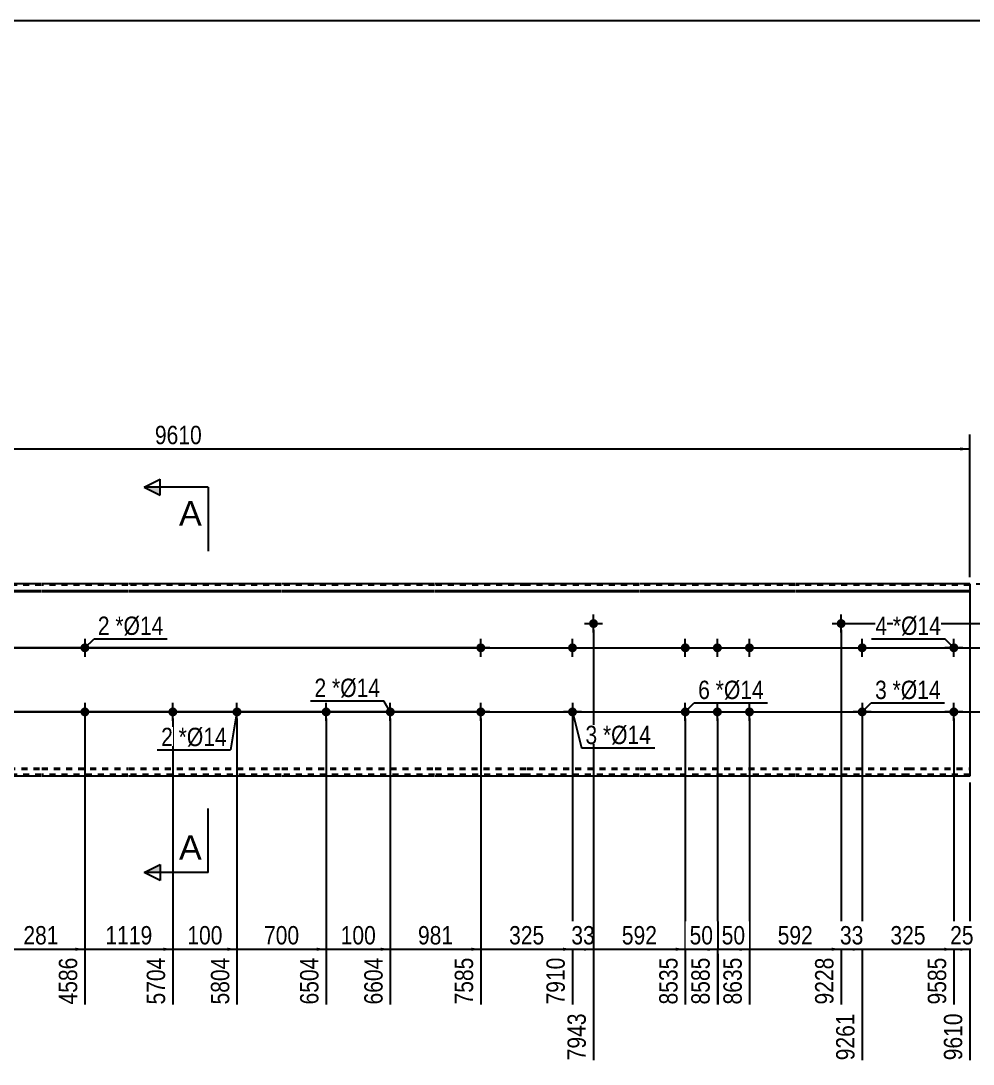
# Model space of a CAD drawing. Header units: millimetres. Extents: x -75 to 327, y -174 to 103.
# Drawn here: x 98.8 to 247.2, y -59.9 to 102.8 of the extents above; entities that cross this region are included whole.
import ezdxf

# ---------------------------------------------------------------- set-up
doc = ezdxf.new("R2010")
doc.units = ezdxf.units.MM
doc.linetypes.add('DXK_LINE_DOT1', pattern=[1.8814, 0.9407, -0.9407])
doc.styles.add('Arial', font='ARIAL.TTF', dxfattribs={"height": 0.2})
doc.styles.add('Arial Narrow', font='ARIALN.TTF', dxfattribs={"height": 0.2})

# ---------------------------------------------------------------- blocks, each defined once
blk = doc.blocks.new('Unknown-629085245-2042')
at = {"color": 5, "linetype": 'Continuous'}
blk.add_line((327.25, 102.75), (-72.75, 102.75), dxfattribs=at)
blk = doc.blocks.new('Bolt-629085245-1223 - 1203')
at = {"linetype": 'Continuous'}
for points in [[(109.49, 5, -1), (108.09, 5, -1)], [(109.49, -5, -1), (108.09, -5, -1)]]:
    blk.add_hatch(color=3, dxfattribs=at).paths.add_polyline_path(points)
at = {"color": 3, "linetype": 'Continuous'}
for p, q in [((110.19, 5), (107.39, 5)), ((108.79, 6.4), (108.79, 3.6)), ((108.79, -3.6), (108.79, -6.4)), ((110.19, -5), (107.39, -5))]:
    blk.add_line(p, q, dxfattribs=at)
blk = doc.blocks.new('Part-629085245-1218 - 1203')
at = {"color": 2, "linetype": 'Continuous'}
for p, q in [((101.99, 15), (78.19, 15)), ((115.49, 15), (102.09, 15)), ((139.39, 15), (115.59, 15)), ((163.29, 15), (139.49, 15)), ((177.59, 15), (163.39, 15)), ((195.16, 15), (177.69, 15)), ((219.45, 15), (195.26, 15)), ((237.02, 15), (219.55, 15)), ((246.72, 15), (237.12, 15)), ((246.72, 15), (246.72, 13.94)), ((78.19, 13.94), (101.99, 13.94)), ((78.19, 13.76), (101.99, 13.76)), ((102.09, 13.94), (115.49, 13.94)), ((102.09, 13.76), (115.49, 13.76)), ((115.59, 13.94), (139.39, 13.94)), ((115.59, 13.76), (139.39, 13.76)), ((139.49, 13.94), (163.29, 13.94)), ((139.49, 13.76), (163.29, 13.76)), ((163.39, 13.94), (177.59, 13.94)), ((163.39, 13.76), (177.59, 13.76)), ((177.69, 13.94), (195.16, 13.94)), ((177.69, 13.76), (195.16, 13.76)), ((195.26, 13.94), (219.45, 13.94)), ((195.26, 13.76), (219.45, 13.76)), ((219.55, 13.94), (237.02, 13.94)), ((219.55, 13.76), (237.02, 13.76)), ((237.12, 13.94), (246.72, 13.94)), ((237.12, 13.76), (246.72, 13.76)), ((246.72, 13.94), (246.72, -15)), ((101.99, -15), (78.19, -15)), ((115.49, -15), (102.09, -15)), ((139.39, -15), (115.59, -15)), ((163.29, -15), (139.49, -15)), ((177.59, -15), (163.39, -15)), ((195.16, -15), (177.69, -15)), ((219.45, -15), (195.26, -15)), ((237.02, -15), (219.55, -15)), ((246.72, -15), (237.12, -15))]:
    blk.add_line(p, q, dxfattribs=at)
at = {"color": 7, "linetype": 'DXK_LINE_DOT1'}
for p, q in [((101.99, 14.75), (78.19, 14.75)), ((115.49, 14.75), (102.09, 14.75)), ((139.39, 14.75), (115.59, 14.75)), ((163.29, 14.75), (139.49, 14.75)), ((177.59, 14.75), (163.39, 14.75)), ((195.16, 14.75), (177.69, 14.75)), ((219.45, 14.75), (195.26, 14.75)), ((237.02, 14.75), (219.55, 14.75)), ((246.72, 14.75), (237.12, 14.75)), ((78.19, -13.76), (101.99, -13.76)), ((78.19, -13.94), (101.99, -13.94)), ((102.09, -13.76), (115.49, -13.76)), ((102.09, -13.94), (115.49, -13.94)), ((115.59, -13.76), (139.39, -13.76)), ((115.59, -13.94), (139.39, -13.94)), ((139.49, -13.76), (163.29, -13.76)), ((139.49, -13.94), (163.29, -13.94)), ((163.39, -13.76), (177.59, -13.76)), ((163.39, -13.94), (177.59, -13.94)), ((177.69, -13.76), (195.16, -13.76)), ((177.69, -13.94), (195.16, -13.94)), ((195.26, -13.76), (219.45, -13.76)), ((195.26, -13.94), (219.45, -13.94)), ((219.55, -13.76), (237.02, -13.76)), ((219.55, -13.94), (237.02, -13.94)), ((237.12, -13.76), (246.72, -13.76)), ((237.12, -13.94), (246.72, -13.94)), ((101.99, -14.75), (78.19, -14.75)), ((115.49, -14.75), (102.09, -14.75)), ((139.39, -14.75), (115.59, -14.75)), ((163.29, -14.75), (139.49, -14.75)), ((177.59, -14.75), (163.39, -14.75)), ((195.16, -14.75), (177.69, -14.75)), ((219.45, -14.75), (195.26, -14.75)), ((237.02, -14.75), (219.55, -14.75)), ((246.72, -14.75), (237.12, -14.75))]:
    blk.add_line(p, q, dxfattribs=at)
blk = doc.blocks.new('Bolt-629085245-1219 - 1203')
at = {"linetype": 'Continuous'}
blk.add_hatch(color=3, dxfattribs=at).paths.add_polyline_path([(187.36, 8.78, -1), (188.76, 8.78, -1)])
at = {"color": 3, "linetype": 'Continuous'}
for p, q in [((188.06, 7.38), (188.06, 10.18)), ((186.66, 8.78), (189.46, 8.78))]:
    blk.add_line(p, q, dxfattribs=at)
blk = doc.blocks.new('Bolt-629085245-1220 - 1203')
at = {"linetype": 'Continuous'}
for points in [[(201.66, 5, -1), (203.06, 5, -1)], [(206.66, 5, -1), (208.06, 5, -1)], [(211.66, 5, -1), (213.06, 5, -1)], [(201.66, -5, -1), (203.06, -5, -1)], [(206.66, -5, -1), (208.06, -5, -1)], [(211.66, -5, -1), (213.06, -5, -1)]]:
    blk.add_hatch(color=3, dxfattribs=at).paths.add_polyline_path(points)
at = {"color": 3, "linetype": 'Continuous'}
for p, q in [((200.96, 5), (203.76, 5)), ((202.36, 3.6), (202.36, 6.4)), ((205.96, 5), (208.76, 5)), ((207.36, 3.6), (207.36, 6.4)), ((210.96, 5), (213.76, 5)), ((212.36, 3.6), (212.36, 6.4)), ((202.36, -6.4), (202.36, -3.6)), ((207.36, -6.4), (207.36, -3.6)), ((212.36, -6.4), (212.36, -3.6)), ((200.96, -5), (203.76, -5)), ((205.96, -5), (208.76, -5)), ((210.96, -5), (213.76, -5))]:
    blk.add_line(p, q, dxfattribs=at)
blk = doc.blocks.new('Bolt-629085245-1221 - 1203')
at = {"linetype": 'Continuous'}
blk.add_hatch(color=3, dxfattribs=at).paths.add_polyline_path([(184.08, 5, -1), (185.48, 5, -1)])
at = {"color": 3, "linetype": 'Continuous'}
for p, q in [((183.38, 5), (186.18, 5)), ((184.78, 3.6), (184.78, 6.4))]:
    blk.add_line(p, q, dxfattribs=at)
blk = doc.blocks.new('Bolt-629085245-1224 - 1203')
at = {"linetype": 'Continuous'}
for points in [[(146.39, -4.3, -1), (146.39, -5.7, -1)], [(156.39, -4.3, -1), (156.39, -5.7, -1)]]:
    blk.add_hatch(color=3, dxfattribs=at).paths.add_polyline_path(points)
at = {"color": 3, "linetype": 'Continuous'}
for p, q in [((146.39, -6.4), (146.39, -3.6)), ((156.39, -6.4), (156.39, -3.6)), ((144.99, -5), (147.79, -5)), ((154.99, -5), (157.79, -5))]:
    blk.add_line(p, q, dxfattribs=at)
blk = doc.blocks.new('Bolt-629085245-1228 - 1203')
at = {"linetype": 'Continuous'}
blk.add_hatch(color=3, dxfattribs=at).paths.add_polyline_path([(185.48, -5, -1), (184.08, -5, -1)])
at = {"color": 3, "linetype": 'Continuous'}
for p, q in [((184.78, -3.6), (184.78, -6.4)), ((186.18, -5), (183.38, -5))]:
    blk.add_line(p, q, dxfattribs=at)
blk = doc.blocks.new('Bolt-629085245-1229 - 1203')
at = {"linetype": 'Continuous'}
blk.add_hatch(color=3, dxfattribs=at).paths.add_polyline_path([(225.95, 8.78, -1), (227.35, 8.78, -1)])
at = {"color": 3, "linetype": 'Continuous'}
for p, q in [((226.65, 7.38), (226.65, 10.18)), ((225.25, 8.78), (228.05, 8.78))]:
    blk.add_line(p, q, dxfattribs=at)
blk = doc.blocks.new('Bolt-629085245-1230 - 1203')
at = {"linetype": 'Continuous'}
blk.add_hatch(color=3, dxfattribs=at).paths.add_polyline_path([(229.23, 5, -1), (230.63, 5, -1)])
at = {"color": 3, "linetype": 'Continuous'}
for p, q in [((228.53, 5), (231.33, 5)), ((229.93, 3.6), (229.93, 6.4))]:
    blk.add_line(p, q, dxfattribs=at)
blk = doc.blocks.new('Bolt-629085245-1231 - 1203')
at = {"linetype": 'Continuous'}
blk.add_hatch(color=3, dxfattribs=at).paths.add_polyline_path([(230.63, -5, -1), (229.23, -5, -1)])
at = {"color": 3, "linetype": 'Continuous'}
for p, q in [((229.93, -3.6), (229.93, -6.4)), ((231.33, -5), (228.53, -5))]:
    blk.add_line(p, q, dxfattribs=at)
blk = doc.blocks.new('Bolt-629085245-1232 - 1203')
at = {"linetype": 'Continuous'}
for points in [[(169.79, 5, -1), (171.19, 5, -1)], [(243.52, 5, -1), (244.92, 5, -1)]]:
    blk.add_hatch(color=3, dxfattribs=at).paths.add_polyline_path(points)
at = {"color": 3, "linetype": 'Continuous'}
for p, q in [((171.89, 5), (169.09, 5)), ((170.49, 3.6), (170.49, 6.4)), ((245.62, 5), (242.82, 5)), ((244.22, 3.6), (244.22, 6.4))]:
    blk.add_line(p, q, dxfattribs=at)
blk = doc.blocks.new('Bolt-629085245-1233 - 1203')
at = {"linetype": 'Continuous'}
for points in [[(169.79, -5, -1), (171.19, -5, -1)], [(243.52, -5, -1), (244.92, -5, -1)]]:
    blk.add_hatch(color=3, dxfattribs=at).paths.add_polyline_path(points)
at = {"color": 3, "linetype": 'Continuous'}
for p, q in [((170.49, -6.4), (170.49, -3.6)), ((244.22, -6.4), (244.22, -3.6)), ((171.89, -5), (169.09, -5)), ((245.62, -5), (242.82, -5))]:
    blk.add_line(p, q, dxfattribs=at)
blk = doc.blocks.new('Bolt-629085245-1234 - 1203')
at = {"linetype": 'Continuous'}
for points in [[(122.49, -4.3, -1), (122.49, -5.7, -1)], [(132.49, -4.3, -1), (132.49, -5.7, -1)]]:
    blk.add_hatch(color=3, dxfattribs=at).paths.add_polyline_path(points)
at = {"color": 3, "linetype": 'Continuous'}
for p, q in [((122.49, -6.4), (122.49, -3.6)), ((132.49, -6.4), (132.49, -3.6)), ((121.09, -5), (123.89, -5)), ((131.09, -5), (133.89, -5))]:
    blk.add_line(p, q, dxfattribs=at)
blk = doc.blocks.new('StraightDimension-629085245-1400 - 1203')
at = {"linetype": 'Continuous'}
for points in [[(-6.25, 3.5), (-6, 5), (-5.75, 3.5)], [(-5.75, -3.5), (-6, -5), (-6.25, -3.5)]]:
    blk.add_hatch(color=7, dxfattribs=at).paths.add_polyline_path(points)
at = {"color": 7, "linetype": 'Continuous'}
for p, q in [((169.49, 5), (-8.25, 5)), ((-6, -5), (-6, 5)), ((169.49, -5), (-8.25, -5))]:
    blk.add_line(p, q, dxfattribs=at)
at = {"color": 0}
blk.add_wipeout([(-6.15, 3.34), (-10.35, 3.34), (-10.35, -3.34), (-6.15, -3.34)], dxfattribs=at)
at = {"color": 3, "style": 'Arial Narrow'}
blk.add_text('100', height=2.863, rotation=90.0002, dxfattribs=at).set_placement((-6.75, -2.74))
blk = doc.blocks.new('StraightDimension-629085245-1279 - 1203')
at = {"linetype": 'Continuous'}
blk.add_hatch(color=7, dxfattribs=at).paths.add_polyline_path([(225.15, -41.75), (226.65, -42), (225.15, -42.25)])
at = {"color": 7, "linetype": 'Continuous'}
for p, q in [((226.65, 7.78), (226.65, -50.61)), ((212.36, -6), (212.36, -50.61)), ((212.36, -42), (226.65, -42))]:
    blk.add_line(p, q, dxfattribs=at)
at = {"color": 0}
blk.add_wipeout([(222.84, -41.85), (222.84, -37.65), (216.16, -37.65), (216.16, -41.85)], dxfattribs=at)
at = {"color": 0, "linetype": 'Continuous'}
blk.add_wipeout([(226.05, -42.7), (221.85, -42.7), (221.85, -51.21), (226.05, -51.21)], dxfattribs=at)
at = {"color": 3, "style": 'Arial Narrow'}
blk.add_text('592', height=2.863, dxfattribs=at).set_placement((216.76, -41.25))
at = {"color": 3, "linetype": 'Continuous', "style": 'Arial Narrow'}
blk.add_text('9228', height=2.863, rotation=90.0002, dxfattribs=at).set_placement((225.45, -50.61))
blk = doc.blocks.new('StraightDimension-629085245-1289 - 1203')
at = {"linetype": 'Continuous'}
blk.add_hatch(color=7, dxfattribs=at).paths.add_polyline_path([(120.99, -41.75), (122.49, -42), (120.99, -42.25)])
at = {"color": 7, "linetype": 'Continuous'}
for p, q in [((108.79, -6), (108.79, -50.61)), ((122.49, -6), (122.49, -50.61)), ((108.79, -42), (122.49, -42))]:
    blk.add_line(p, q, dxfattribs=at)
at = {"color": 0}
blk.add_wipeout([(119.9, -41.85), (119.9, -37.65), (111.39, -37.65), (111.39, -41.85)], dxfattribs=at)
at = {"color": 0, "linetype": 'Continuous'}
blk.add_wipeout([(121.89, -42.7), (117.69, -42.7), (117.69, -51.21), (121.89, -51.21)], dxfattribs=at)
at = {"color": 3, "style": 'Arial Narrow'}
blk.add_text('1119', height=2.863, dxfattribs=at).set_placement((111.99, -41.25))
at = {"color": 3, "linetype": 'Continuous', "style": 'Arial Narrow'}
blk.add_text('5704', height=2.863, rotation=90.0002, dxfattribs=at).set_placement((121.29, -50.61))
blk = doc.blocks.new('StraightDimension-629085245-1284 - 1203')
at = {"linetype": 'Continuous'}
blk.add_hatch(color=7, dxfattribs=at).paths.add_polyline_path([(183.28, -41.75), (184.78, -42), (183.28, -42.25)])
at = {"color": 7, "linetype": 'Continuous'}
for p, q in [((170.49, -6), (170.49, -50.61)), ((184.78, -6), (184.78, -50.61)), ((170.49, -42), (184.78, -42))]:
    blk.add_line(p, q, dxfattribs=at)
at = {"color": 0}
blk.add_wipeout([(180.98, -41.85), (180.98, -37.65), (174.3, -37.65), (174.3, -41.85)], dxfattribs=at)
at = {"color": 0, "linetype": 'Continuous'}
blk.add_wipeout([(184.18, -42.7), (179.98, -42.7), (179.98, -51.21), (184.18, -51.21)], dxfattribs=at)
at = {"color": 3, "style": 'Arial Narrow'}
blk.add_text('325', height=2.863, dxfattribs=at).set_placement((174.9, -41.25))
at = {"color": 3, "linetype": 'Continuous', "style": 'Arial Narrow'}
blk.add_text('7910', height=2.863, rotation=90.0002, dxfattribs=at).set_placement((183.58, -50.61))
blk = doc.blocks.new('StraightDimension-629085245-1283 - 1203')
at = {"linetype": 'Continuous'}
blk.add_hatch(color=7, dxfattribs=at).paths.add_polyline_path([(186.56, -41.75), (188.06, -42), (186.56, -42.25)])
at = {"color": 7, "linetype": 'Continuous'}
for p, q in [((188.06, 7.78), (188.06, -59.31)), ((184.78, -6), (184.78, -50.61)), ((184.78, -42), (188.06, -42))]:
    blk.add_line(p, q, dxfattribs=at)
at = {"color": 0}
blk.add_wipeout([(188.85, -41.85), (188.85, -37.65), (184, -37.65), (184, -41.85)], dxfattribs=at)
at = {"color": 0, "linetype": 'Continuous'}
blk.add_wipeout([(187.46, -51.4), (183.26, -51.4), (183.26, -59.91), (187.46, -59.91)], dxfattribs=at)
at = {"color": 3, "style": 'Arial Narrow'}
blk.add_text('33', height=2.863, dxfattribs=at).set_placement((184.6, -41.25))
at = {"color": 3, "linetype": 'Continuous', "style": 'Arial Narrow'}
blk.add_text('7943', height=2.863, rotation=90.0002, dxfattribs=at).set_placement((186.86, -59.31))
blk = doc.blocks.new('StraightDimension-629085245-1282 - 1203')
at = {"linetype": 'Continuous'}
blk.add_hatch(color=7, dxfattribs=at).paths.add_polyline_path([(200.86, -41.75), (202.36, -42), (200.86, -42.25)])
at = {"color": 7, "linetype": 'Continuous'}
for p, q in [((188.06, 7.78), (188.06, -59.31)), ((202.36, -6), (202.36, -50.61)), ((188.06, -42), (202.36, -42))]:
    blk.add_line(p, q, dxfattribs=at)
at = {"color": 0}
blk.add_wipeout([(198.55, -41.85), (198.55, -37.65), (191.87, -37.65), (191.87, -41.85)], dxfattribs=at)
at = {"color": 0, "linetype": 'Continuous'}
blk.add_wipeout([(201.76, -42.7), (197.56, -42.7), (197.56, -51.21), (201.76, -51.21)], dxfattribs=at)
at = {"color": 3, "style": 'Arial Narrow'}
blk.add_text('592', height=2.863, dxfattribs=at).set_placement((192.47, -41.25))
at = {"color": 3, "linetype": 'Continuous', "style": 'Arial Narrow'}
blk.add_text('8535', height=2.863, rotation=90.0002, dxfattribs=at).set_placement((201.16, -50.61))
blk = doc.blocks.new('StraightDimension-629085245-1286 - 1203')
at = {"linetype": 'Continuous'}
blk.add_hatch(color=7, dxfattribs=at).paths.add_polyline_path([(154.89, -41.75), (156.39, -42), (154.89, -42.25)])
at = {"color": 7, "linetype": 'Continuous'}
for p, q in [((146.39, -6), (146.39, -50.61)), ((156.39, -6), (156.39, -50.61)), ((146.39, -42), (156.39, -42))]:
    blk.add_line(p, q, dxfattribs=at)
at = {"color": 0}
blk.add_wipeout([(154.74, -41.85), (154.74, -37.65), (148.05, -37.65), (148.05, -41.85)], dxfattribs=at)
at = {"color": 0, "linetype": 'Continuous'}
blk.add_wipeout([(155.79, -42.7), (151.59, -42.7), (151.59, -51.21), (155.79, -51.21)], dxfattribs=at)
at = {"color": 3, "style": 'Arial Narrow'}
blk.add_text('100', height=2.863, dxfattribs=at).set_placement((148.65, -41.25))
at = {"color": 3, "linetype": 'Continuous', "style": 'Arial Narrow'}
blk.add_text('6604', height=2.863, rotation=90.0002, dxfattribs=at).set_placement((155.19, -50.61))
blk = doc.blocks.new('StraightDimension-629085245-1280 - 1203')
at = {"linetype": 'Continuous'}
blk.add_hatch(color=7, dxfattribs=at).paths.add_polyline_path([(210.86, -41.75), (212.36, -42), (210.86, -42.25)])
at = {"color": 7, "linetype": 'Continuous'}
for p, q in [((207.36, -6), (207.36, -50.61)), ((212.36, -6), (212.36, -50.61)), ((207.36, -42), (212.36, -42))]:
    blk.add_line(p, q, dxfattribs=at)
at = {"color": 0}
blk.add_wipeout([(212.28, -41.85), (212.28, -37.65), (207.43, -37.65), (207.43, -41.85)], dxfattribs=at)
at = {"color": 0, "linetype": 'Continuous'}
blk.add_wipeout([(211.76, -42.7), (207.56, -42.7), (207.56, -51.21), (211.76, -51.21)], dxfattribs=at)
at = {"color": 3, "style": 'Arial Narrow'}
blk.add_text('50', height=2.863, dxfattribs=at).set_placement((208.03, -41.25))
at = {"color": 3, "linetype": 'Continuous', "style": 'Arial Narrow'}
blk.add_text('8635', height=2.863, rotation=90.0002, dxfattribs=at).set_placement((211.16, -50.61))
blk = doc.blocks.new('StraightDimension-629085245-1290 - 1203')
at = {"linetype": 'Continuous'}
blk.add_hatch(color=7, dxfattribs=at).paths.add_polyline_path([(107.29, -41.75), (108.79, -42), (107.29, -42.25)])
at = {"color": 7, "linetype": 'Continuous'}
for p, q in [((95.09, -6), (95.09, -50.61)), ((108.79, -6), (108.79, -50.61)), ((95.09, -42), (108.79, -42))]:
    blk.add_line(p, q, dxfattribs=at)
at = {"color": 0}
blk.add_wipeout([(105.29, -41.85), (105.29, -37.65), (98.6, -37.65), (98.6, -41.85)], dxfattribs=at)
at = {"color": 0, "linetype": 'Continuous'}
blk.add_wipeout([(108.19, -42.7), (103.99, -42.7), (103.99, -51.21), (108.19, -51.21)], dxfattribs=at)
at = {"color": 3, "style": 'Arial Narrow'}
blk.add_text('281', height=2.863, dxfattribs=at).set_placement((99.2, -41.25))
at = {"color": 3, "linetype": 'Continuous', "style": 'Arial Narrow'}
blk.add_text('4586', height=2.863, rotation=90.0002, dxfattribs=at).set_placement((107.59, -50.61))
blk = doc.blocks.new('StraightDimension-629085245-1281 - 1203')
at = {"linetype": 'Continuous'}
blk.add_hatch(color=7, dxfattribs=at).paths.add_polyline_path([(205.86, -41.75), (207.36, -42), (205.86, -42.25)])
at = {"color": 7, "linetype": 'Continuous'}
for p, q in [((202.36, -6), (202.36, -50.61)), ((207.36, -6), (207.36, -50.61)), ((202.36, -42), (207.36, -42))]:
    blk.add_line(p, q, dxfattribs=at)
at = {"color": 0}
blk.add_wipeout([(207.28, -41.85), (207.28, -37.65), (202.43, -37.65), (202.43, -41.85)], dxfattribs=at)
at = {"color": 0, "linetype": 'Continuous'}
blk.add_wipeout([(206.76, -42.7), (202.56, -42.7), (202.56, -51.21), (206.76, -51.21)], dxfattribs=at)
at = {"color": 3, "style": 'Arial Narrow'}
blk.add_text('50', height=2.863, dxfattribs=at).set_placement((203.03, -41.25))
at = {"color": 3, "linetype": 'Continuous', "style": 'Arial Narrow'}
blk.add_text('8585', height=2.863, rotation=90.0002, dxfattribs=at).set_placement((206.16, -50.61))
blk = doc.blocks.new('StraightDimension-629085245-1383 - 1203')
at = {"color": 7, "linetype": 'Continuous'}
for p, q in [((24.2, 5), (260.4, 5)), ((24.2, -5), (260.4, -5))]:
    blk.add_line(p, q, dxfattribs=at)
blk = doc.blocks.new('StraightDimension-629085245-1277 - 1203')
at = {"linetype": 'Continuous'}
blk.add_hatch(color=7, dxfattribs=at).paths.add_polyline_path([(242.72, -41.75), (244.22, -42), (242.72, -42.25)])
at = {"color": 7, "linetype": 'Continuous'}
for p, q in [((229.93, -6), (229.93, -59.31)), ((244.22, -6), (244.22, -50.61)), ((229.93, -42), (244.22, -42))]:
    blk.add_line(p, q, dxfattribs=at)
at = {"color": 0}
blk.add_wipeout([(240.42, -41.85), (240.42, -37.65), (233.73, -37.65), (233.73, -41.85)], dxfattribs=at)
at = {"color": 0, "linetype": 'Continuous'}
blk.add_wipeout([(243.62, -42.7), (239.42, -42.7), (239.42, -51.21), (243.62, -51.21)], dxfattribs=at)
at = {"color": 3, "style": 'Arial Narrow'}
blk.add_text('325', height=2.863, dxfattribs=at).set_placement((234.33, -41.25))
at = {"color": 3, "linetype": 'Continuous', "style": 'Arial Narrow'}
blk.add_text('9585', height=2.863, rotation=90.0002, dxfattribs=at).set_placement((243.02, -50.61))
blk = doc.blocks.new('StraightDimension-629085245-1399 - 1203')
at = {"linetype": 'Continuous'}
for points in [[(-6.25, 13.5), (-6, 15), (-5.75, 13.5)], [(-5.75, 6.5), (-6, 5), (-6.25, 6.5)]]:
    blk.add_hatch(color=7, dxfattribs=at).paths.add_polyline_path(points)
at = {"color": 7, "linetype": 'Continuous'}
for p, q in [((12.2, 15), (-8.25, 15)), ((-6, 5), (-6, 15)), ((169.49, 5), (-8.25, 5))]:
    blk.add_line(p, q, dxfattribs=at)
at = {"color": 0}
blk.add_wipeout([(-6.15, 13.34), (-10.35, 13.34), (-10.35, 6.66), (-6.15, 6.66)], dxfattribs=at)
at = {"color": 3, "style": 'Arial Narrow'}
blk.add_text('100', height=2.863, rotation=90.0002, dxfattribs=at).set_placement((-6.75, 7.26))
blk = doc.blocks.new('StraightDimension-629085245-1276 - 1203')
at = {"linetype": 'Continuous'}
blk.add_hatch(color=7, dxfattribs=at).paths.add_polyline_path([(245.22, -41.75), (246.72, -42), (245.22, -42.25)])
at = {"color": 7, "linetype": 'Continuous'}
for p, q in [((244.22, -6), (244.22, -50.61)), ((246.72, -16), (246.72, -59.31)), ((244.22, -42), (246.72, -42))]:
    blk.add_line(p, q, dxfattribs=at)
at = {"color": 0}
blk.add_wipeout([(247.9, -41.85), (247.9, -37.65), (243.04, -37.65), (243.04, -41.85)], dxfattribs=at)
at = {"color": 0, "linetype": 'Continuous'}
blk.add_wipeout([(246.12, -51.4), (241.92, -51.4), (241.92, -59.91), (246.12, -59.91)], dxfattribs=at)
at = {"color": 3, "style": 'Arial Narrow'}
blk.add_text('25', height=2.863, dxfattribs=at).set_placement((243.64, -41.25))
at = {"color": 3, "linetype": 'Continuous', "style": 'Arial Narrow'}
blk.add_text('9610', height=2.863, rotation=90.0002, dxfattribs=at).set_placement((245.52, -59.31))
blk = doc.blocks.new('StraightDimension-629085245-1285 - 1203')
at = {"linetype": 'Continuous'}
blk.add_hatch(color=7, dxfattribs=at).paths.add_polyline_path([(168.99, -41.75), (170.49, -42), (168.99, -42.25)])
at = {"color": 7, "linetype": 'Continuous'}
for p, q in [((156.39, -6), (156.39, -50.61)), ((170.49, -6), (170.49, -50.61)), ((156.39, -42), (170.49, -42))]:
    blk.add_line(p, q, dxfattribs=at)
at = {"color": 0}
blk.add_wipeout([(166.78, -41.85), (166.78, -37.65), (160.1, -37.65), (160.1, -41.85)], dxfattribs=at)
at = {"color": 0, "linetype": 'Continuous'}
blk.add_wipeout([(169.89, -42.7), (165.69, -42.7), (165.69, -51.21), (169.89, -51.21)], dxfattribs=at)
at = {"color": 3, "style": 'Arial Narrow'}
blk.add_text('981', height=2.863, dxfattribs=at).set_placement((160.7, -41.25))
at = {"color": 3, "linetype": 'Continuous', "style": 'Arial Narrow'}
blk.add_text('7585', height=2.863, rotation=90.0002, dxfattribs=at).set_placement((169.29, -50.61))
blk = doc.blocks.new('StraightDimension-629085245-1278 - 1203')
at = {"linetype": 'Continuous'}
blk.add_hatch(color=7, dxfattribs=at).paths.add_polyline_path([(228.43, -41.75), (229.93, -42), (228.43, -42.25)])
at = {"color": 7, "linetype": 'Continuous'}
for p, q in [((226.65, 7.78), (226.65, -50.61)), ((229.93, -6), (229.93, -59.31)), ((226.65, -42), (229.93, -42))]:
    blk.add_line(p, q, dxfattribs=at)
at = {"color": 0}
blk.add_wipeout([(230.72, -41.85), (230.72, -37.65), (225.86, -37.65), (225.86, -41.85)], dxfattribs=at)
at = {"color": 0, "linetype": 'Continuous'}
blk.add_wipeout([(229.33, -51.4), (225.13, -51.4), (225.13, -59.91), (229.33, -59.91)], dxfattribs=at)
at = {"color": 3, "style": 'Arial Narrow'}
blk.add_text('33', height=2.863, dxfattribs=at).set_placement((226.46, -41.25))
at = {"color": 3, "linetype": 'Continuous', "style": 'Arial Narrow'}
blk.add_text('9261', height=2.863, rotation=90.0002, dxfattribs=at).set_placement((228.73, -59.31))
blk = doc.blocks.new('StraightDimension-629085245-1287 - 1203')
at = {"linetype": 'Continuous'}
blk.add_hatch(color=7, dxfattribs=at).paths.add_polyline_path([(144.89, -41.75), (146.39, -42), (144.89, -42.25)])
at = {"color": 7, "linetype": 'Continuous'}
for p, q in [((132.49, -6), (132.49, -50.61)), ((146.39, -6), (146.39, -50.61)), ((132.49, -42), (146.39, -42))]:
    blk.add_line(p, q, dxfattribs=at)
at = {"color": 0}
blk.add_wipeout([(142.79, -41.85), (142.79, -37.65), (136.1, -37.65), (136.1, -41.85)], dxfattribs=at)
at = {"color": 0, "linetype": 'Continuous'}
blk.add_wipeout([(145.79, -42.7), (141.59, -42.7), (141.59, -51.21), (145.79, -51.21)], dxfattribs=at)
at = {"color": 3, "style": 'Arial Narrow'}
blk.add_text('700', height=2.863, dxfattribs=at).set_placement((136.7, -41.25))
at = {"color": 3, "linetype": 'Continuous', "style": 'Arial Narrow'}
blk.add_text('6504', height=2.863, rotation=90.0002, dxfattribs=at).set_placement((145.19, -50.61))
blk = doc.blocks.new('StraightDimension-629085245-1288 - 1203')
at = {"linetype": 'Continuous'}
blk.add_hatch(color=7, dxfattribs=at).paths.add_polyline_path([(130.99, -41.75), (132.49, -42), (130.99, -42.25)])
at = {"color": 7, "linetype": 'Continuous'}
for p, q in [((122.49, -6), (122.49, -50.61)), ((132.49, -6), (132.49, -50.61)), ((122.49, -42), (132.49, -42))]:
    blk.add_line(p, q, dxfattribs=at)
at = {"color": 0}
blk.add_wipeout([(130.84, -41.85), (130.84, -37.65), (124.15, -37.65), (124.15, -41.85)], dxfattribs=at)
at = {"color": 0, "linetype": 'Continuous'}
blk.add_wipeout([(131.89, -42.7), (127.69, -42.7), (127.69, -51.21), (131.89, -51.21)], dxfattribs=at)
at = {"color": 3, "style": 'Arial Narrow'}
blk.add_text('100', height=2.863, dxfattribs=at).set_placement((124.75, -41.25))
at = {"color": 3, "linetype": 'Continuous', "style": 'Arial Narrow'}
blk.add_text('5804', height=2.863, rotation=90.0002, dxfattribs=at).set_placement((131.29, -50.61))
blk = doc.blocks.new('StraightDimension-629085245-1381 - 1203')
at = {"linetype": 'Continuous'}
for points in [[(257.75, 13.5), (258, 15), (258.25, 13.5)], [(258.25, 10.28), (258, 8.78), (257.75, 10.28)]]:
    blk.add_hatch(color=7, dxfattribs=at).paths.add_polyline_path(points)
at = {"color": 7, "linetype": 'Continuous'}
for p, q in [((247.72, 15), (260.4, 15)), ((258, 8.78), (258, 15)), ((227.65, 8.78), (260.4, 8.78))]:
    blk.add_line(p, q, dxfattribs=at)
at = {"color": 0}
blk.add_wipeout([(257.85, 14.32), (253.65, 14.32), (253.65, 9.46), (257.85, 9.46)], dxfattribs=at)
at = {"color": 3, "style": 'Arial Narrow'}
blk.add_text('62', height=2.863, rotation=90.0002, dxfattribs=at).set_placement((257.25, 10.06))
blk = doc.blocks.new('StraightDimension-629085245-1382 - 1203')
at = {"color": 7, "linetype": 'Continuous'}
for p, q in [((227.65, 8.78), (260.4, 8.78)), ((24.2, 5), (260.4, 5))]:
    blk.add_line(p, q, dxfattribs=at)
blk = doc.blocks.new('StraightDimension-629085245-1384 - 1203')
at = {"color": 7, "linetype": 'Continuous'}
blk.add_line((24.2, -5), (260.4, -5), dxfattribs=at)
blk = doc.blocks.new('StraightDimension-629085245-1401 - 1203')
at = {"linetype": 'Continuous'}
for points in [[(-6.25, -6.5), (-6, -5), (-5.75, -6.5)], [(-5.75, -13.5), (-6, -15), (-6.25, -13.5)]]:
    blk.add_hatch(color=7, dxfattribs=at).paths.add_polyline_path(points)
at = {"color": 7, "linetype": 'Continuous'}
for p, q in [((169.49, -5), (-8.25, -5)), ((-6, -15), (-6, -5)), ((12.2, -15), (-8.25, -15))]:
    blk.add_line(p, q, dxfattribs=at)
at = {"color": 0}
blk.add_wipeout([(-6.15, -6.66), (-10.35, -6.66), (-10.35, -13.34), (-6.15, -13.34)], dxfattribs=at)
at = {"color": 3, "style": 'Arial Narrow'}
blk.add_text('100', height=2.863, rotation=90.0002, dxfattribs=at).set_placement((-6.75, -12.74))
blk = doc.blocks.new('StraightDimension-629085245-1425 - 1203')
at = {"linetype": 'Continuous'}
blk.add_hatch(color=7, dxfattribs=at).paths.add_polyline_path([(245.22, 36.25), (246.72, 36), (245.22, 35.75)])
at = {"color": 7, "linetype": 'Continuous'}
for p, q in [((246.72, 16), (246.72, 38.25)), ((0, 36), (246.72, 36))]:
    blk.add_line(p, q, dxfattribs=at)
at = {"color": 0}
blk.add_wipeout([(127.62, 36.15), (127.62, 40.35), (119.1, 40.35), (119.1, 36.15)], dxfattribs=at)
at = {"color": 3, "style": 'Arial Narrow'}
blk.add_text('9610', height=2.863, dxfattribs=at).set_placement((119.7, 36.75))
blk = doc.blocks.new('Mark-629085245-1456 - 1203')
at = {"color": 0}
for points in [[(206.2, -2.99), (206.2, 0.01), (204.37, 0.01), (204.37, -2.99)], [(208.38, -2.99), (208.38, 0.01), (207.1, 0.01), (207.1, -2.99)]]:
    blk.add_wipeout(points, dxfattribs=at)
for points in [[(206.2, -2.99), (206.2, 0.01), (204.37, 0.01), (204.37, -2.99)], [(208.38, -2.99), (208.38, 0.01), (207.1, 0.01), (207.1, -2.99)]]:
    blk.add_wipeout(points, dxfattribs=at)
at = {"color": 7, "linetype": 'Continuous'}
blk.add_line((202.36, -5), (203.77, -3.59), dxfattribs=at)
at = {"color": 3, "style": 'Arial Narrow'}
blk.add_text('6', height=2.86, dxfattribs=at).set_placement((204.37, -2.99))
at = {"color": 0}
blk.add_wipeout([(214.59, -2.99), (214.59, 0.01), (208.38, 0.01), (208.38, -2.99)], dxfattribs=at)
blk.add_wipeout([(214.59, -2.99), (214.59, 0.01), (208.38, 0.01), (208.38, -2.99)], dxfattribs=at)
at = {"color": 7, "linetype": 'Continuous'}
blk.add_line((203.77, -3.59), (215.19, -3.59), dxfattribs=at)
at = {"color": 3, "style": 'Arial Narrow'}
for s, height, p in [('*', 2.86, (207.1, -2.99)), ('Ø14', 2.863, (208.38, -2.99))]:
    blk.add_text(s, height=height, dxfattribs=at).set_placement(p)
blk = doc.blocks.new('SectionMark-629085245-1274 - 1203')
at = {"linetype": 'Continuous'}
for points in [[(120.51, 30.05), (120.51, 28.8), (118.01, 30.05)], [(120.51, -28.8), (120.51, -30.05), (118.01, -30.05)]]:
    blk.add_hatch(color=30, dxfattribs=at).paths.add_polyline_path(points)
at = {"color": 30, "linetype": 'Continuous'}
for p, q in [((118.01, 30.05), (120.51, 31.3)), ((120.51, 28.8), (120.51, 31.3)), ((128.01, 30.05), (118.01, 30.05)), ((118.01, 30.05), (120.51, 28.8)), ((128.01, 30.05), (128.01, 20.05)), ((128.01, -30.05), (128.01, -20.05)), ((118.01, -30.05), (120.51, -28.8)), ((120.51, -28.8), (120.51, -31.3)), ((128.01, -30.05), (118.01, -30.05)), ((120.51, -31.3), (118.01, -30.05))]:
    blk.add_line(p, q, dxfattribs=at)
at = {"color": 0, "linetype": 'Continuous'}
for points in [[(127.01, 24.05), (127.01, 28.05), (123.45, 28.05), (123.45, 24.05)], [(127.01, -28.05), (127.01, -24.05), (123.45, -24.05), (123.45, -28.05)]]:
    blk.add_wipeout(points, dxfattribs=at)
at = {"color": 96, "linetype": 'Continuous', "style": 'Arial'}
for p in [(123.45, 24.05), (123.45, -28.05)]:
    blk.add_text('A', height=3.82, dxfattribs=at).set_placement(p)
blk = doc.blocks.new('MarkSet-629085245-1440 - 1203')
at = {"color": 0}
for points in [[(188.63, -10.01), (188.63, -7.01), (186.8, -7.01), (186.8, -10.01)], [(190.8, -10.01), (190.8, -7.01), (189.53, -7.01), (189.53, -10.01)]]:
    blk.add_wipeout(points, dxfattribs=at)
for points in [[(188.63, -10.01), (188.63, -7.01), (186.8, -7.01), (186.8, -10.01)], [(190.8, -10.01), (190.8, -7.01), (189.53, -7.01), (189.53, -10.01)]]:
    blk.add_wipeout(points, dxfattribs=at)
at = {"color": 7, "linetype": 'Continuous'}
blk.add_line((184.78, -5), (186.2, -10.61), dxfattribs=at)
at = {"color": 3, "style": 'Arial Narrow'}
blk.add_text('3', height=2.86, dxfattribs=at).set_placement((186.8, -10.01))
at = {"color": 0}
blk.add_wipeout([(197.02, -10.01), (197.02, -7.01), (190.8, -7.01), (190.8, -10.01)], dxfattribs=at)
blk.add_wipeout([(197.02, -10.01), (197.02, -7.01), (190.8, -7.01), (190.8, -10.01)], dxfattribs=at)
at = {"color": 7, "linetype": 'Continuous'}
blk.add_line((186.2, -10.61), (197.62, -10.61), dxfattribs=at)
at = {"color": 3, "style": 'Arial Narrow'}
for s, height, p in [('*', 2.86, (189.53, -10.01)), ('Ø14', 2.863, (190.8, -10.01))]:
    blk.add_text(s, height=height, dxfattribs=at).set_placement(p)
blk = doc.blocks.new('MarkSet-629085245-1447 - 1203')
at = {"color": 0}
for points in [[(233.77, -2.99), (233.77, 0.01), (231.94, 0.01), (231.94, -2.99)], [(235.95, -2.99), (235.95, 0.01), (234.67, 0.01), (234.67, -2.99)]]:
    blk.add_wipeout(points, dxfattribs=at)
for points in [[(233.77, -2.99), (233.77, 0.01), (231.94, 0.01), (231.94, -2.99)], [(235.95, -2.99), (235.95, 0.01), (234.67, 0.01), (234.67, -2.99)]]:
    blk.add_wipeout(points, dxfattribs=at)
at = {"color": 7, "linetype": 'Continuous'}
blk.add_line((229.93, -5), (231.34, -3.59), dxfattribs=at)
at = {"color": 3, "style": 'Arial Narrow'}
blk.add_text('3', height=2.86, dxfattribs=at).set_placement((231.94, -2.99))
at = {"color": 0}
blk.add_wipeout([(242.16, -2.99), (242.16, 0.01), (235.95, 0.01), (235.95, -2.99)], dxfattribs=at)
blk.add_wipeout([(242.16, -2.99), (242.16, 0.01), (235.95, 0.01), (235.95, -2.99)], dxfattribs=at)
at = {"color": 7, "linetype": 'Continuous'}
blk.add_line((231.34, -3.59), (242.76, -3.59), dxfattribs=at)
at = {"color": 3, "style": 'Arial Narrow'}
for s, height, p in [('*', 2.86, (234.67, -2.99)), ('Ø14', 2.863, (235.95, -2.99))]:
    blk.add_text(s, height=height, dxfattribs=at).set_placement(p)
blk = doc.blocks.new('MarkSet-629085245-1453 - 1203')
at = {"color": 0}
for points in [[(233.81, 7.01), (233.81, 10.01), (231.99, 10.01), (231.99, 7.01)], [(235.99, 7.01), (235.99, 10.01), (234.71, 10.01), (234.71, 7.01)]]:
    blk.add_wipeout(points, dxfattribs=at)
for points in [[(233.81, 7.01), (233.81, 10.01), (231.99, 10.01), (231.99, 7.01)], [(235.99, 7.01), (235.99, 10.01), (234.71, 10.01), (234.71, 7.01)]]:
    blk.add_wipeout(points, dxfattribs=at)
at = {"color": 3, "style": 'Arial Narrow'}
blk.add_text('4', height=2.86, dxfattribs=at).set_placement((231.99, 7.01))
at = {"color": 0}
blk.add_wipeout([(242.21, 7.01), (242.21, 10.01), (235.99, 10.01), (235.99, 7.01)], dxfattribs=at)
blk.add_wipeout([(242.21, 7.01), (242.21, 10.01), (235.99, 10.01), (235.99, 7.01)], dxfattribs=at)
at = {"color": 7, "linetype": 'Continuous'}
for p in [(231.39, 6.41), (244.22, 5)]:
    blk.add_line(p, (242.81, 6.41), dxfattribs=at)
at = {"color": 3, "style": 'Arial Narrow'}
for s, height, p in [('*', 2.86, (234.71, 7.01)), ('Ø14', 2.863, (235.99, 7.01))]:
    blk.add_text(s, height=height, dxfattribs=at).set_placement(p)
blk = doc.blocks.new('Mark-629085245-1458 - 1203')
at = {"color": 0}
for points in [[(112.64, 7.01), (112.64, 10.01), (110.81, 10.01), (110.81, 7.01)], [(114.81, 7.01), (114.81, 10.01), (113.54, 10.01), (113.54, 7.01)]]:
    blk.add_wipeout(points, dxfattribs=at)
for points in [[(112.64, 7.01), (112.64, 10.01), (110.81, 10.01), (110.81, 7.01)], [(114.81, 7.01), (114.81, 10.01), (113.54, 10.01), (113.54, 7.01)]]:
    blk.add_wipeout(points, dxfattribs=at)
at = {"color": 7, "linetype": 'Continuous'}
blk.add_line((108.79, 5), (110.21, 6.41), dxfattribs=at)
at = {"color": 3, "style": 'Arial Narrow'}
blk.add_text('2', height=2.86, dxfattribs=at).set_placement((110.81, 7.01))
at = {"color": 0}
blk.add_wipeout([(121.03, 7.01), (121.03, 10.01), (114.81, 10.01), (114.81, 7.01)], dxfattribs=at)
blk.add_wipeout([(121.03, 7.01), (121.03, 10.01), (114.81, 10.01), (114.81, 7.01)], dxfattribs=at)
at = {"color": 7, "linetype": 'Continuous'}
blk.add_line((110.21, 6.41), (121.63, 6.41), dxfattribs=at)
at = {"color": 3, "style": 'Arial Narrow'}
for s, height, p in [('*', 2.86, (113.54, 7.01)), ('Ø14', 2.863, (114.81, 7.01))]:
    blk.add_text(s, height=height, dxfattribs=at).set_placement(p)
blk = doc.blocks.new('Mark-629085245-1459 - 1203')
at = {"color": 0}
for points in [[(146.4, -2.67), (146.4, 0.33), (144.57, 0.33), (144.57, -2.67)], [(148.58, -2.67), (148.58, 0.33), (147.3, 0.33), (147.3, -2.67)]]:
    blk.add_wipeout(points, dxfattribs=at)
for points in [[(146.4, -2.67), (146.4, 0.33), (144.57, 0.33), (144.57, -2.67)], [(148.58, -2.67), (148.58, 0.33), (147.3, 0.33), (147.3, -2.67)]]:
    blk.add_wipeout(points, dxfattribs=at)
at = {"color": 3, "style": 'Arial Narrow'}
blk.add_text('2', height=2.86, dxfattribs=at).set_placement((144.57, -2.67))
at = {"color": 0}
blk.add_wipeout([(154.79, -2.67), (154.79, 0.33), (148.58, 0.33), (148.58, -2.67)], dxfattribs=at)
blk.add_wipeout([(154.79, -2.67), (154.79, 0.33), (148.58, 0.33), (148.58, -2.67)], dxfattribs=at)
at = {"color": 7, "linetype": 'Continuous'}
for p in [(143.97, -3.27), (156.39, -5)]:
    blk.add_line(p, (155.39, -3.27), dxfattribs=at)
at = {"color": 3, "style": 'Arial Narrow'}
for s, height, p in [('*', 2.86, (147.3, -2.67)), ('Ø14', 2.863, (148.58, -2.67))]:
    blk.add_text(s, height=height, dxfattribs=at).set_placement(p)
blk = doc.blocks.new('Mark-629085245-1463 - 1203')
at = {"color": 0}
for points in [[(122.5, -10.33), (122.5, -7.33), (120.67, -7.33), (120.67, -10.33)], [(124.68, -10.33), (124.68, -7.33), (123.4, -7.33), (123.4, -10.33)]]:
    blk.add_wipeout(points, dxfattribs=at)
for points in [[(122.5, -10.33), (122.5, -7.33), (120.67, -7.33), (120.67, -10.33)], [(124.68, -10.33), (124.68, -7.33), (123.4, -7.33), (123.4, -10.33)]]:
    blk.add_wipeout(points, dxfattribs=at)
at = {"color": 3, "style": 'Arial Narrow'}
blk.add_text('2', height=2.86, dxfattribs=at).set_placement((120.67, -10.33))
at = {"color": 0}
blk.add_wipeout([(130.89, -10.33), (130.89, -7.33), (124.68, -7.33), (124.68, -10.33)], dxfattribs=at)
blk.add_wipeout([(130.89, -10.33), (130.89, -7.33), (124.68, -7.33), (124.68, -10.33)], dxfattribs=at)
at = {"color": 7, "linetype": 'Continuous'}
for p in [(132.49, -5), (120.07, -10.93)]:
    blk.add_line(p, (131.49, -10.93), dxfattribs=at)
at = {"color": 3, "style": 'Arial Narrow'}
for s, height, p in [('*', 2.86, (123.4, -10.33)), ('Ø14', 2.863, (124.68, -10.33))]:
    blk.add_text(s, height=height, dxfattribs=at).set_placement(p)

msp = doc.modelspace()

# ---------------------------------------------------------------- block references
for name in ['Unknown-629085245-2042', 'Part-629085245-1218 - 1203', 'Bolt-629085245-1219 - 1203', 'Bolt-629085245-1229 - 1203', 'Bolt-629085245-1223 - 1203', 'Bolt-629085245-1232 - 1203', 'Bolt-629085245-1221 - 1203', 'Bolt-629085245-1220 - 1203', 'Bolt-629085245-1230 - 1203', 'Bolt-629085245-1234 - 1203', 'Bolt-629085245-1224 - 1203', 'Bolt-629085245-1233 - 1203', 'Bolt-629085245-1228 - 1203', 'Bolt-629085245-1231 - 1203']:
    msp.add_blockref(name, (0, 0))

# ---------------------------------------------------------------- next in the draw order: block references
for name in ['StraightDimension-629085245-1425 - 1203', 'StraightDimension-629085245-1381 - 1203', 'StraightDimension-629085245-1279 - 1203', 'StraightDimension-629085245-1400 - 1203', 'StraightDimension-629085245-1289 - 1203', 'StraightDimension-629085245-1286 - 1203', 'StraightDimension-629085245-1284 - 1203', 'StraightDimension-629085245-1277 - 1203']:
    msp.add_blockref(name, (0, 0))

# ---------------------------------------------------------------- next in the draw order: block references
for name in ['StraightDimension-629085245-1283 - 1203', 'StraightDimension-629085245-1290 - 1203', 'StraightDimension-629085245-1287 - 1203', 'StraightDimension-629085245-1285 - 1203', 'StraightDimension-629085245-1280 - 1203', 'StraightDimension-629085245-1276 - 1203']:
    msp.add_blockref(name, (0, 0))

# ---------------------------------------------------------------- next in the draw order: block references
for name in ['StraightDimension-629085245-1282 - 1203', 'StraightDimension-629085245-1288 - 1203']:
    msp.add_blockref(name, (0, 0))

# ---------------------------------------------------------------- next in the draw order: block references
for name in ['StraightDimension-629085245-1383 - 1203', 'StraightDimension-629085245-1281 - 1203']:
    msp.add_blockref(name, (0, 0))

# ---------------------------------------------------------------- next in the draw order: block references
for name in ['StraightDimension-629085245-1399 - 1203', 'StraightDimension-629085245-1278 - 1203']:
    msp.add_blockref(name, (0, 0))

# ---------------------------------------------------------------- next in the draw order: block references
for name in ['StraightDimension-629085245-1382 - 1203', 'StraightDimension-629085245-1384 - 1203']:
    msp.add_blockref(name, (0, 0))

# ---------------------------------------------------------------- next in the draw order: block references
for name in ['MarkSet-629085245-1453 - 1203', 'Mark-629085245-1456 - 1203', 'MarkSet-629085245-1447 - 1203', 'StraightDimension-629085245-1401 - 1203', 'MarkSet-629085245-1440 - 1203']:
    msp.add_blockref(name, (0, 0))

# ---------------------------------------------------------------- next in the draw order: block references
for name in ['SectionMark-629085245-1274 - 1203', 'Mark-629085245-1459 - 1203']:
    msp.add_blockref(name, (0, 0))

# ---------------------------------------------------------------- next in the draw order: block references
for name in ['Mark-629085245-1458 - 1203', 'Mark-629085245-1463 - 1203']:
    msp.add_blockref(name, (0, 0))

doc.saveas('drawing.dxf')
